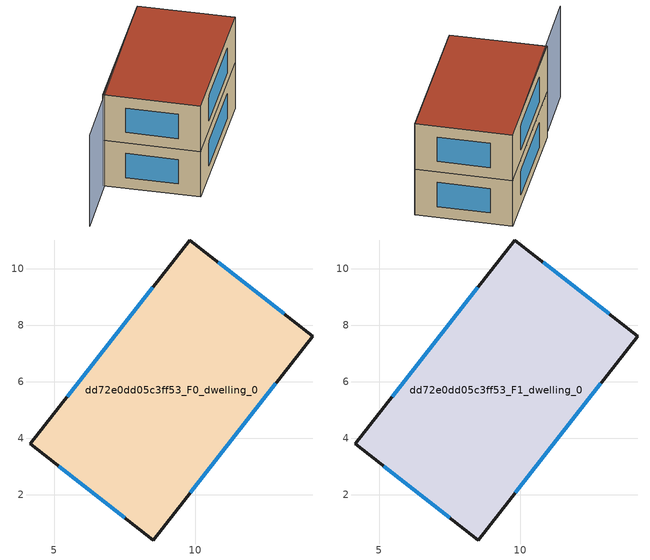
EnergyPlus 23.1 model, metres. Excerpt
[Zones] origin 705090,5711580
dd72e0dd05c3ff53_F0_dwelling_0
 floor ground (EU_floor_Construction): 14.17,7.61 8.51,0.39 4.15,3.8 9.81,11.02 z0
 wall outside (EU_wall_Construction): 14.17,7.61 9.81,11.02 4.15,3.8 8.51,0.39 14.17,7.61 z0:3
 window (EU_Window_Construction): 13.16,8.4 10.82,10.23 / 9.82,2.06 12.86,5.94 / 5.15,3.01 7.5,1.18 / 8.5,9.35 5.46,5.47 z0.69:2.31
dd72e0dd05c3ff53_F1_dwelling_0
 floor to dd72e0dd05c3ff53_F0_dwelling_0 (EU_floor_Construction): 14.17,7.61 8.51,0.39 4.15,3.8 9.81,11.02 z3
 wall outside (EU_wall_Construction): 14.17,7.61 9.81,11.02 4.15,3.8 8.51,0.39 14.17,7.61 z3:6
 window (EU_Window_Construction): 13.16,8.4 10.82,10.23 / 9.82,2.06 12.86,5.94 / 5.15,3.01 7.5,1.18 / 8.5,9.35 5.46,5.47 z3.69:5.31
 roof outside (EU_roof_Construction): 8.51,0.39 14.17,7.61 9.81,11.02 4.15,3.8 z6
shading: 8.29,9.09 1.7,0.47 z0:6
[Building]
EU S2 Campaign: North Axis=0; Terrain=City; Solar Distribution=FullExterior
[Site:Location]
London: Latitude=51.5; Longitude=-0.5; Time Zone=0; Elevation=25
[SizingPeriod:WeatherFileDays]
AnnualSizingPeriod: Begin Month=1; Begin Day of Month=1; End Month=12; End Day of Month=31; Day of Week for Start Day=Monday; Use Weather File Daylight Saving Period=No; Use Weather File Rain and Snow Indicators=No
[MATERIAL]
EU_InternalMass_Material: Roughness=MediumRough; Thickness=0.1; Conductivity=1; Density=1800; Specific Heat=900; Thermal Absorptance=0.9; Solar Absorptance=0.7; Visible Absorptance=0.7
[MATERIAL:NOMASS] Roughness=MediumRough; Thermal Absorptance=0.9; Solar Absorptance=0.7; Visible Absorptance=0.7
Name | Thermal Resistance
EU_wall_NoMass | 0.635353
EU_roof_NoMass | 0.675062
EU_floor_NoMass | 1.96382
[WINDOWMATERIAL:SIMPLEGLAZINGSYSTEM]
EU_Window_SimpleGlazing: UFactor=2.96269; Solar Heat Gain Coefficient=0.76; Visible Transmittance=0.76
[CONSTRUCTION]
EU_wall_Construction: EU_wall_NoMass
EU_roof_Construction: EU_roof_NoMass
EU_floor_Construction: EU_floor_NoMass
EU_Window_Construction: EU_Window_SimpleGlazing
EU_InternalMass_Construction: EU_InternalMass_Material
[ZONE] Type=1; Multiplier=1; Ceiling Height=autocalculate; Floor Area=autocalculate; Part of Total Floor Area=Yes
Name | Volume
dd72e0dd05c3ff53_F0_dwelling_0 | 152.43
dd72e0dd05c3ff53_F1_dwelling_0 | 152.429
[INTERNALMASS] Construction=EU_InternalMass_Construction; Surface Area=50.8098
Name | Zone or ZoneList
dd72e0dd05c3ff53_F0_dwelling_0_EU_InternalMass | dd72e0dd05c3ff53_F0_dwelling_0
dd72e0dd05c3ff53_F1_dwelling_0_EU_InternalMass | dd72e0dd05c3ff53_F1_dwelling_0
[OTHEREQUIPMENT] Fuel Type=Electricity; Design Level Calculation Method=Watts/Area; Power per Zone Floor Area=1; Fraction Latent=0; Fraction Radiant=0; Fraction Lost=0; Carbon Dioxide Generation Rate=0; EndUse Subcategory=EU_Step8_InternalGains
Name | Zone or ZoneList or Space or SpaceList | Schedule
EU_Step8_InternalGain_dd72e0dd05c3ff53_F0_dwelling_0_f000 | dd72e0dd05c3ff53_F0_dwelling_0 | EU_Step8_GainSchedule_dd72e0dd05c3ff53_F0_dwelling_0_f000
EU_Step8_InternalGain_dd72e0dd05c3ff53_F1_dwelling_0_f000 | dd72e0dd05c3ff53_F1_dwelling_0 | EU_Step8_GainSchedule_dd72e0dd05c3ff53_F1_dwelling_0_f000
[ZONEVENTILATION:DESIGNFLOWRATE] Schedule=EU_AlwaysOn; Design Flow Rate Calculation Method=AirChanges/Hour; Air Changes per Hour=0.555504; Ventilation Type=Natural; Fan Pressure Rise=0; Fan Total Efficiency=1; Constant Term Coefficient=1; Temperature Term Coefficient=0; Velocity Term Coefficient=0; Velocity Squared Term Coefficient=0; Minimum Indoor Temperature=-100; Maximum Indoor Temperature=100; Delta Temperature=-100; Minimum Outdoor Temperature=-100; Maximum Outdoor Temperature=100; Maximum Wind Speed=40
Name | Zone or ZoneList or Space or SpaceList
EU_ConstantAir_dd72e0dd05c3ff53_F0_dwelling_0 | dd72e0dd05c3ff53_F0_dwelling_0
EU_ConstantAir_dd72e0dd05c3ff53_F1_dwelling_0 | dd72e0dd05c3ff53_F1_dwelling_0
[HVACTEMPLATE:THERMOSTAT] Constant Heating Setpoint=20; Constant Cooling Setpoint=50
EU_HeatOnly_dd72e0dd05c3ff53_F0_dwelling_0; EU_HeatOnly_dd72e0dd05c3ff53_F1_dwelling_0
[HVACTEMPLATE:ZONE:IDEALLOADSAIRSYSTEM] System Availability Schedule=EU_AlwaysOn; Maximum Heating Supply Air Temperature=50; Minimum Cooling Supply Air Temperature=13; Maximum Heating Supply Air Humidity Ratio=0.0156; Minimum Cooling Supply Air Humidity Ratio=0.0077; Heating Limit=NoLimit; Cooling Limit=NoLimit; Heating Availability Schedule=EU_AlwaysOn; Cooling Availability Schedule=EU_CoolingOff; Dehumidification Control Type=ConstantSensibleHeatRatio; Cooling Sensible Heat Ratio=0.7; Dehumidification Setpoint=60; Humidification Control Type=None; Humidification Setpoint=30; Outdoor Air Method=None; Outdoor Air Flow Rate per Person=0.00944; Outdoor Air Flow Rate per Zone Floor Area=0; Outdoor Air Flow Rate per Zone=0; Demand Controlled Ventilation Type=None; Outdoor Air Economizer Type=NoEconomizer; Heat Recovery Type=None; Sensible Heat Recovery Effectiveness=0.7; Latent Heat Recovery Effectiveness=0.65
Name | Template Thermostat
dd72e0dd05c3ff53_F0_dwelling_0 | EU_HeatOnly_dd72e0dd05c3ff53_F0_dwelling_0
dd72e0dd05c3ff53_F1_dwelling_0 | EU_HeatOnly_dd72e0dd05c3ff53_F1_dwelling_0
[SIZING:ZONE] Zone Cooling Design Supply Air Temperature Input Method=SupplyAirTemperature; Zone Cooling Design Supply Air Temperature=13; Zone Heating Design Supply Air Temperature Input Method=SupplyAirTemperature; Zone Heating Design Supply Air Temperature=50; Zone Cooling Design Supply Air Humidity Ratio=0.008; Zone Heating Design Supply Air Humidity Ratio=0.008; Cooling Design Air Flow Method=DesignDay; Cooling Design Air Flow Rate=0; Cooling Minimum Air Flow per Zone Floor Area=0.000762; Cooling Minimum Air Flow=0; Cooling Minimum Air Flow Fraction=0.2; Heating Design Air Flow Method=DesignDay; Heating Design Air Flow Rate=0; Heating Maximum Air Flow per Zone Floor Area=0.002032; Heating Maximum Air Flow=0.141576; Heating Maximum Air Flow Fraction=0.3; Account for Dedicated Outdoor Air System=No; Dedicated Outdoor Air System Control Strategy=NeutralSupplyAir; Dedicated Outdoor Air Low Setpoint Temperature for Design=autosize; Dedicated Outdoor Air High Setpoint Temperature for Design=autosize; Zone Load Sizing Method=Sensible Load Only No Latent Load; Zone Latent Cooling Design Supply Air Humidity Ratio Input Method=HumidityRatioDifference; Zone Cooling Design Supply Air Humidity Ratio Difference=0.005; Zone Latent Heating Design Supply Air Humidity Ratio Input Method=HumidityRatioDifference; Zone Humidification Design Supply Air Humidity Ratio Difference=0.005
dd72e0dd05c3ff53_F0_dwelling_0; dd72e0dd05c3ff53_F1_dwelling_0
[SCHEDULE:CONSTANT]
Name | Hourly Value
EU_AlwaysOn | 1
EU_CoolingOff | 0
[SCHEDULE:FILE] Column Number=1; Rows to Skip at Top=0; Number of Hours of Data=8760; Column Separator=Comma; Interpolate to Timestep=No; Minutes per Item=60; Adjust Schedule for Daylight Savings=Yes
Name | File
EU_Step8_GainSchedule_dd72e0dd05c3ff53_F0_dwelling_0_f000 | ../../schedules/dd72e0dd05c3ff53/dd72e0dd05c3ff53_F0_dwelling_0_f000_gain.csv
EU_Step8_GainSchedule_dd72e0dd05c3ff53_F1_dwelling_0_f000 | ../../schedules/dd72e0dd05c3ff53/dd72e0dd05c3ff53_F1_dwelling_0_f000_gain.csv
